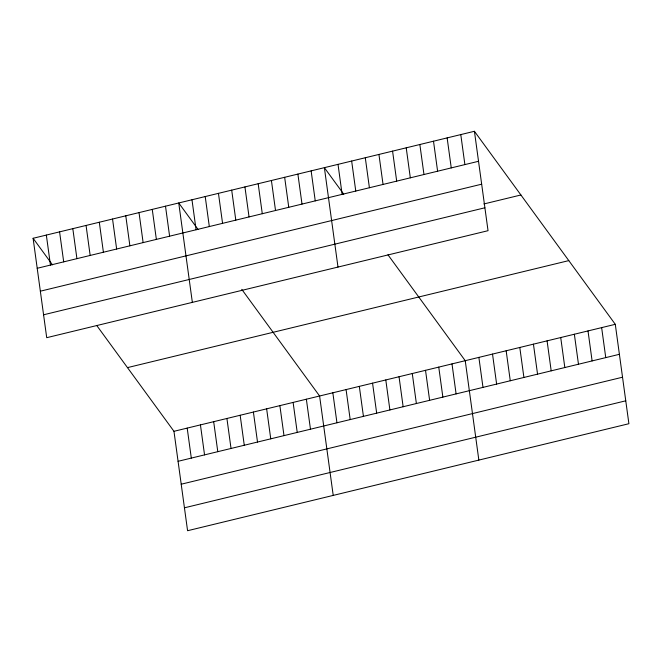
<?xml version="1.0" encoding="UTF-8"?>
<svg xmlns="http://www.w3.org/2000/svg" width="662" height="662" viewBox="0 0 662 662"><rect width="100%" height="100%" fill="white"/><g stroke="black" fill="none" stroke-linecap="round" stroke-linejoin="round"><path stroke-width="0.99" d="M474.422 131.283L488.035 230.69L46.712 337.686L33.1 238.287L474.422 131.283L615.288 324.314L628.9 423.713L187.578 530.717L173.965 431.31L96.685 325.423M37.213 268.284L478.535 161.288M40.349 291.189L481.671 184.185M483.881 203.962L520.903 194.984M43.576 314.789L484.898 207.785M127.476 367.617L568.799 260.613M173.965 431.31L615.288 324.314M178.07 461.306L619.392 354.311M181.206 484.212L622.528 377.216M184.441 507.812L625.764 400.808M343.743 194.206L324.372 167.668L337.992 267.067M387.965 254.804L465.237 360.691L478.849 460.09M198.103 229.515L178.74 202.977L192.352 302.377M241.754 289.335L319.597 396L333.218 495.408M33.1 238.287L52.472 264.825M601.642 327.616L605.755 357.612M588.005 330.926L592.109 360.922M574.359 334.236L578.472 364.232M560.722 337.537L564.827 367.542M547.077 340.847L551.189 370.844M533.44 344.157L537.544 374.154M519.794 347.459L523.907 377.464M506.157 350.769L510.27 380.766M492.52 354.079L496.624 384.076M460.785 134.593L464.889 164.59M478.874 357.381L482.987 387.386M447.14 137.903L451.252 167.9M433.502 141.205L437.607 171.21M451.997 363.901L456.101 393.898M419.857 144.515L423.97 174.511M438.757 367.112L442.861 397.109M406.22 147.825L410.324 177.821M425.517 370.323L429.621 400.32M392.574 151.126L396.687 181.131M412.277 373.534L416.381 403.53M378.937 154.436L383.041 184.433M399.037 376.744L403.141 406.741M365.292 157.746L369.404 187.743M385.797 379.955L389.901 409.952M351.654 161.048L355.767 191.053M372.557 383.157L376.67 413.162M338.017 164.358L342.122 194.355M359.317 386.368L363.43 416.373M346.077 389.579L350.19 419.584M311.132 170.879L315.244 200.876M332.837 392.789L336.95 422.786M297.892 174.089L302.004 204.086M284.652 177.3L288.764 207.297M306.357 399.211L310.47 429.208M271.412 180.503L275.524 210.508M293.117 402.422L297.23 432.418M258.172 183.713L262.284 213.718M279.877 405.632L283.99 435.629M244.932 186.924L249.044 216.929M266.637 408.843L270.75 438.84M231.692 190.135L235.804 220.132M253.397 412.054L257.51 442.051M218.452 193.345L222.564 223.342M240.157 415.264L244.27 445.261M205.212 196.556L209.324 226.553M226.917 418.475L231.03 448.472M191.98 199.767L196.084 229.764M213.677 421.677L217.79 451.683M200.437 424.888L204.55 454.893M165.5 206.188L169.604 236.185M187.197 428.099L191.31 458.104M152.26 209.399L156.364 239.396M139.02 212.61L143.124 242.606M125.78 215.82L129.884 245.817M112.54 219.031L116.644 249.028M99.3 222.233L103.404 252.239M86.06 225.444L90.164 255.449M72.82 228.655L76.924 258.652M59.58 231.865L63.693 261.862M46.34 235.076L50.453 265.073"/></g></svg>
